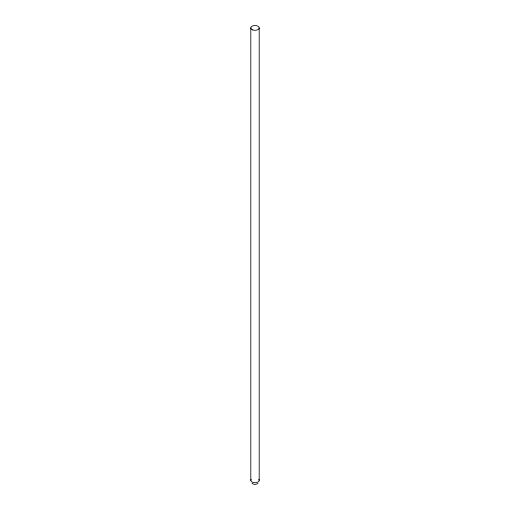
<?xml version="1.0" encoding="UTF-8"?>
<svg xmlns="http://www.w3.org/2000/svg" width="510" height="510" viewBox="0 0 510 510"><rect width="100%" height="100%" fill="white"/><g stroke="black" fill="none" stroke-linecap="round" stroke-linejoin="round"><path stroke-width="0.76" d="M257.971 483.263L257.575 483.614M257.142 483.913L254.93 484.5L252.737 483.831M252.016 483.25L252.412 483.601M259.188 27.916L259.188 480.312M250.812 27.916L250.812 480.312M258.787 479.279A4.188 2.416 0 0 1 255.045 482.728A4.188 2.416 0 0 1 251.175 479.33M252.718 29.943A4.188 2.416 0 0 0 259.182 28.044A4.188 2.416 0 0 0 253.1 25.761A4.188 2.416 0 0 0 252.718 29.943"/></g></svg>
